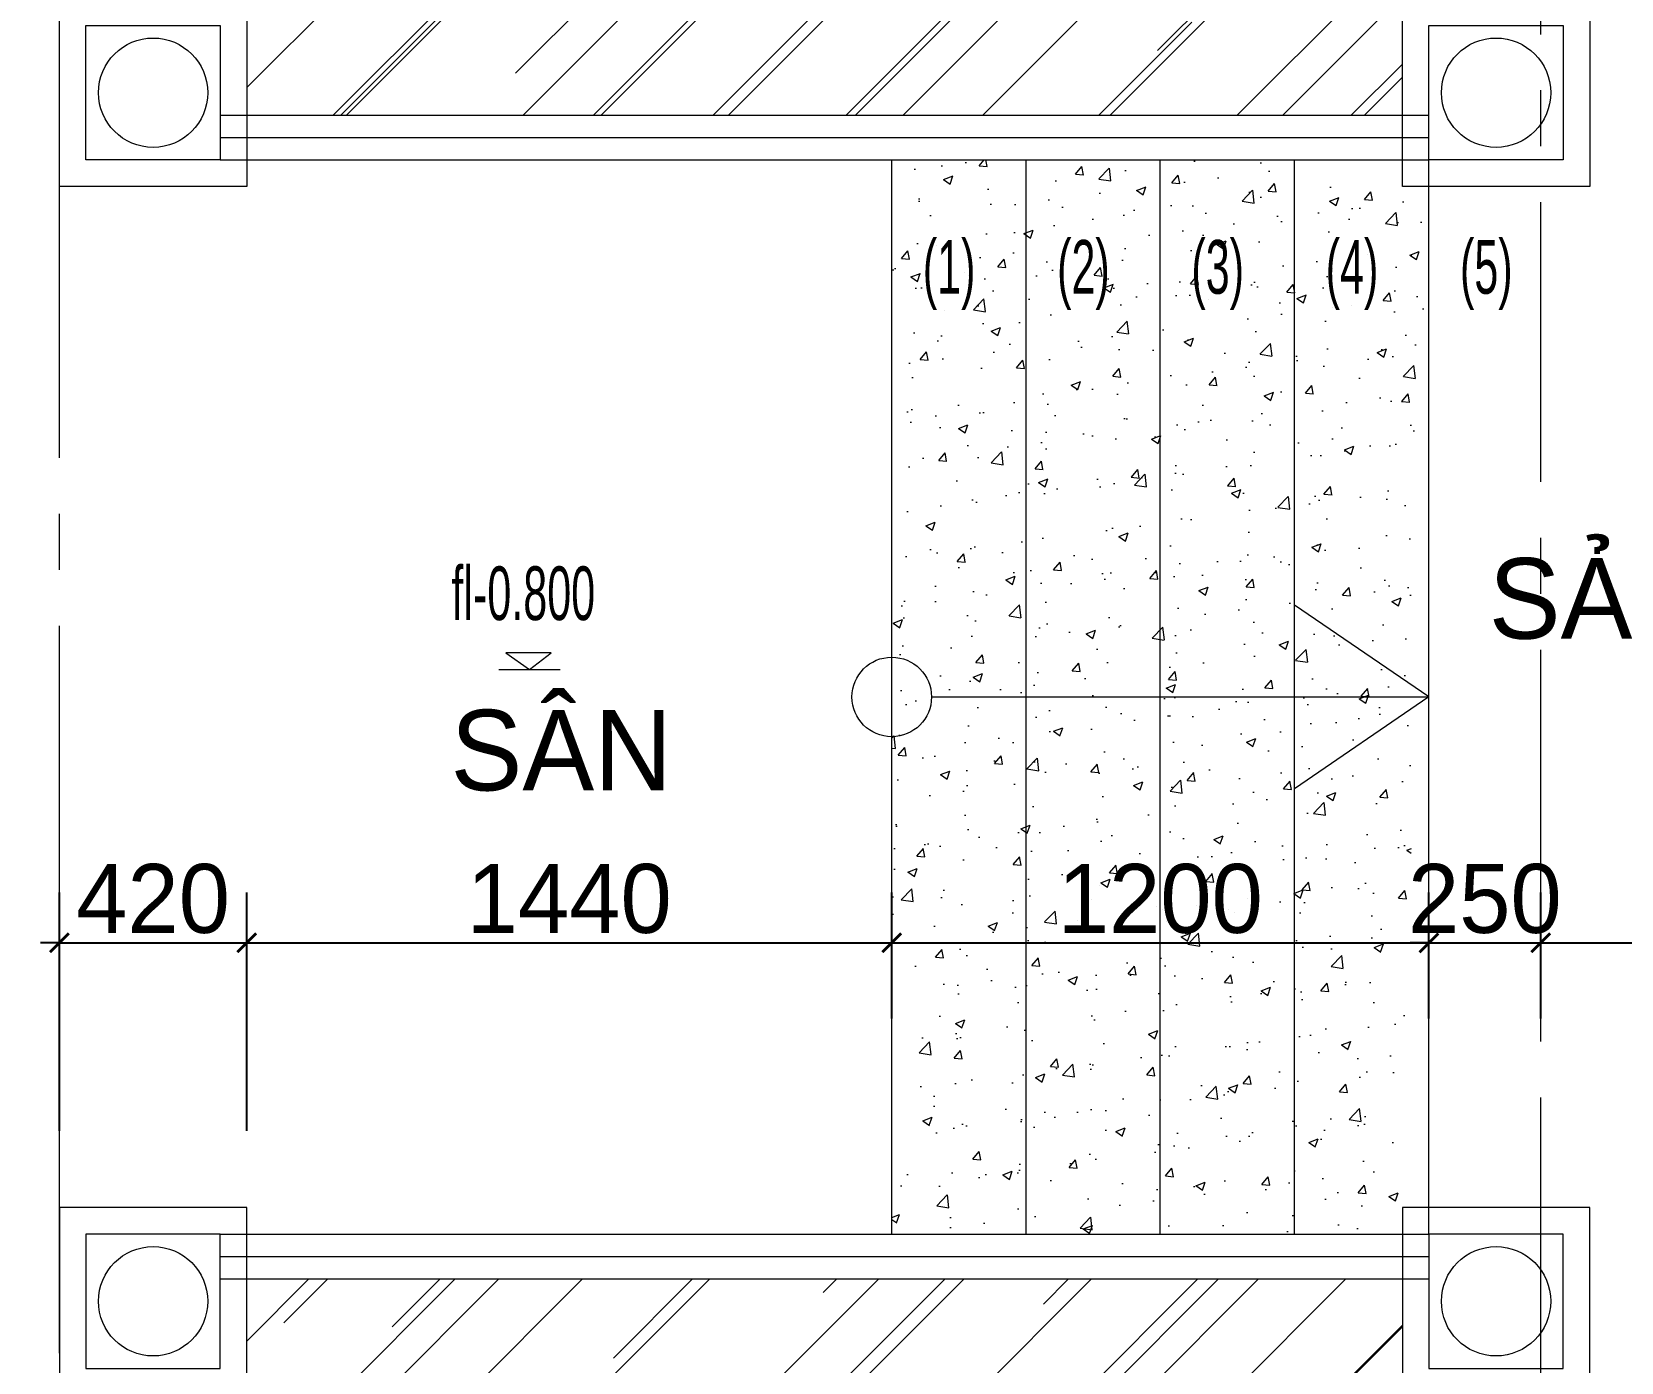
# Model space of a CAD drawing. Header units: millimetres. Extents: x 1832547 to 2001569, y -558009 to -417808.
# Drawn here: x 1883207 to 1886758, y -498331 to -495359 of the extents above; entities that cross this region are included whole.
import ezdxf
from ezdxf.enums import TextEntityAlignment as Align

# ---------------------------------------------------------------- set-up
doc = ezdxf.new("R2010")
doc.units = ezdxf.units.MM
doc.header["$MEASUREMENT"] = 0
doc.linetypes.add('CENTER', pattern=[2, 1.25, -0.25, 0.25, -0.25])
doc.layers.get('0').update_dxf_attribs({"linetype": 'CONTINUOUS'})
doc.layers.get('DEFPOINTS').update_dxf_attribs({"linetype": 'CONTINUOUS'})
for name, color, linetype, lineweight in [('CA. TUONG', 30, 'CONTINUOUS', 30), ('CA.dim 08', 8, 'CONTINUOUS', 13), ('CA.TEXT', 7, 'CONTINUOUS', 15), ('CA.thay 145', 145, 'CONTINUOUS', 18), ('CA.tim 67', 67, 'CENTER', 9), ('CA.vat lieu 08', 8, 'CONTINUOUS', 5), ('NP-THÉP', 5, 'CONTINUOUS', 15)]:
    doc.layers.add(name, color=color, linetype=linetype, lineweight=lineweight)
doc.styles.add('chu ghi chu', font='nghia5.shx', dxfattribs={"height": 200})
doc.styles.get("Standard").update_dxf_attribs({"font": 'roman.shx'})
doc.styles.add('ZENI2', font='Vhavanb.ttf')
doc.dimstyles.new('CA 70', dxfattribs={"dimscale": 0.7, "dimtxt": 220, "dimasz": 60, "dimexe": 160, "dimexo": 0, "dimgap": 30, "dimtad": 1, "dimdec": 0, "dimrnd": 5, "dimzin": 0, "dimdsep": 46, "dimtxsty": 'Standard', "dimblk": 'ARCHTICK', "dimcen": 0.09, "dimdle": 160, "dimclrd": 256, "dimclre": 256, "dimclrt": 255, "dimadec": 0, "dimazin": 0, "dimtfac": 1, "dimtdec": 0, "dimtix": 1, "dimtmove": 2, "dimatfit": 3, "dimldrblk": 'DOT', "dimfxl": 600, "dimfxlon": 1, "dimtolj": 1, "dimtzin": 0, "dimarcsym": 0})
doc.dimstyles.new('CA 80', dxfattribs={"dimscale": 0.8, "dimtxt": 220, "dimasz": 60, "dimexe": 160, "dimexo": 0, "dimgap": 30, "dimtad": 1, "dimdec": 0, "dimrnd": 5, "dimzin": 0, "dimdsep": 46, "dimtxsty": 'Standard', "dimblk": 'ARCHTICK', "dimcen": 0.09, "dimdle": 160, "dimclrd": 256, "dimclre": 256, "dimclrt": 255, "dimadec": 0, "dimazin": 0, "dimtfac": 1, "dimtdec": 0, "dimtix": 1, "dimtmove": 2, "dimatfit": 3, "dimldrblk": 'DOT', "dimfxl": 600, "dimfxlon": 1, "dimtolj": 1, "dimtzin": 0, "dimarcsym": 0})

# ---------------------------------------------------------------- blocks, each defined once
blk = doc.blocks.new('A$C6dc074dd')
at = {"layer": 'CA.TEXT'}
for points in [[(116.9, 37.3), (15.3, 37.3), (68.5, 0), (116.9, 37.3)], [(0, 0), (136.9, 0)]]:
    blk.add_lwpolyline(points, dxfattribs=at)
blk = doc.blocks.new('_ArchTick')
at = {"color": 1, "linetype": 'ByBlock', "const_width": 0.15}
blk.add_lwpolyline([(-0.5, -0.5), (0.5, 0.5)], dxfattribs=at)
blk = doc.blocks.new('*D807')
at = {"layer": 'CA.dim 08', "lineweight": -2, "transparency": 16777216}
for p, q in [((1882202.6, -473932.7), (1882202.6, -471276.7)), ((1882682.6, -471404.7), (1882074.6, -471404.7)), ((1882640.4, -473804.7), (1882074.6, -473804.7))]:
    blk.add_line(p, q, dxfattribs=at)
at = {"layer": 'DEFPOINTS', "color": 0, "transparency": 16777216}
for p in [(1882202.6, -471404.7), (1884017.5, -471404.7), (1882640.4, -473804.7)]:
    blk.add_point(p, dxfattribs=at)
at = {"layer": 'CA.dim 08', "lineweight": -2, "transparency": 16777216, "xscale": 48, "yscale": 48, "zscale": 48}
for p, rotation in [((1882202.6, -471404.7), 90), ((1882202.6, -473804.7), 270)]:
    blk.add_blockref('_ArchTick', p, dxfattribs=dict(at, rotation=rotation))
at = {"layer": 'CA.dim 08', "color": 255, "transparency": 16777216, "insert": (1882090.6, -472604.7), "char_height": 176, "attachment_point": 5, "rotation": 90}
blk.add_mtext('\\A1;2400', dxfattribs=at)
blk = doc.blocks.new('_DOT')
at = {"color": 1, "linetype": 'ByBlock'}
blk.add_line((-0.5, 0), (-1, 0), dxfattribs=at)
at = {"color": 1, "linetype": 'ByBlock', "const_width": 0.5}
blk.add_lwpolyline([(-0.25, 0, 1), (0.25, 0, 1)], format="xyb", close=True, dxfattribs=at)
blk = doc.blocks.new('*D808')
at = {"layer": 'CA.dim 08', "lineweight": -2, "transparency": 16777216}
for p, q in [((1882202.6, -471532.7), (1882202.6, -469651.5)), ((1882682.6, -469779.5), (1882074.6, -469779.5)), ((1882682.6, -471404.7), (1882074.6, -471404.7))]:
    blk.add_line(p, q, dxfattribs=at)
at = {"layer": 'DEFPOINTS', "color": 0, "transparency": 16777216}
for p in [(1882202.6, -469779.5), (1883328, -469779.5), (1884017.5, -471404.7)]:
    blk.add_point(p, dxfattribs=at)
at = {"layer": 'CA.dim 08', "lineweight": -2, "transparency": 16777216, "xscale": 48, "yscale": 48, "zscale": 48}
for p, rotation in [((1882202.6, -469779.5), 90), ((1882202.6, -471404.7), 270)]:
    blk.add_blockref('_ArchTick', p, dxfattribs=dict(at, rotation=rotation))
at = {"layer": 'CA.dim 08', "color": 255, "transparency": 16777216, "insert": (1882090.6, -470592.1), "char_height": 176, "attachment_point": 5, "rotation": 90}
blk.add_mtext('\\A1;1625', dxfattribs=at)
blk = doc.blocks.new('*D299')
at = {"layer": 'CA.dim 08', "lineweight": -2, "transparency": 16777216}
for p, q in [((1883268.7, -497814.4), (1883268.7, -497282.4)), ((1883687.3, -497814.4), (1883687.3, -497282.4)), ((1883268.7, -497394.4), (1883226.7, -497394.4)), ((1883268.7, -497394.4), (1883687.3, -497394.4)), ((1883687.3, -497394.4), (1883729.3, -497394.4))]:
    blk.add_line(p, q, dxfattribs=at)
at = {"layer": 'DEFPOINTS', "color": 0, "transparency": 16777216}
for p in [(1883687.3, -497394.4), (1883268.7, -498095.4), (1883687.3, -498095.4)]:
    blk.add_point(p, dxfattribs=at)
at = {"layer": 'CA.dim 08', "lineweight": -2, "transparency": 16777216, "xscale": 42, "yscale": 42, "zscale": 42}
blk.add_blockref('_ArchTick', (1883268.7, -497394.4), dxfattribs=at)
at = {"layer": 'CA.dim 08', "lineweight": -2, "transparency": 16777216, "xscale": 42, "yscale": 42, "zscale": 42, "rotation": 180}
blk.add_blockref('_ArchTick', (1883687.3, -497394.4), dxfattribs=at)
at = {"layer": 'CA.dim 08', "color": 255, "transparency": 16777216, "insert": (1883478, -497296.4), "char_height": 154, "attachment_point": 5}
blk.add_mtext('\\A1;420', dxfattribs=at)
blk = doc.blocks.new('*D300')
at = {"layer": 'CA.dim 08', "lineweight": -2, "transparency": 16777216}
for p, q in [((1883687.3, -497814.4), (1883687.3, -497282.4)), ((1885128, -497563.6), (1885128, -497282.4)), ((1883575.3, -497394.4), (1885240, -497394.4))]:
    blk.add_line(p, q, dxfattribs=at)
at = {"layer": 'DEFPOINTS', "color": 0, "transparency": 16777216}
for p in [(1885128, -497394.4), (1885128, -497563.6), (1883687.3, -498095.4)]:
    blk.add_point(p, dxfattribs=at)
at = {"layer": 'CA.dim 08', "lineweight": -2, "transparency": 16777216, "xscale": 42, "yscale": 42, "zscale": 42, "rotation": 180}
blk.add_blockref('_ArchTick', (1883687.3, -497394.4), dxfattribs=at)
at = {"layer": 'CA.dim 08', "lineweight": -2, "transparency": 16777216, "xscale": 42, "yscale": 42, "zscale": 42}
blk.add_blockref('_ArchTick', (1885128, -497394.4), dxfattribs=at)
at = {"layer": 'CA.dim 08', "color": 255, "transparency": 16777216, "insert": (1884407.6, -497296.4), "char_height": 154, "attachment_point": 5}
blk.add_mtext('\\A1;1440', dxfattribs=at)
blk = doc.blocks.new('*D301')
at = {"layer": 'CA.dim 08', "lineweight": -2, "transparency": 16777216}
for p, q in [((1885128, -497563.6), (1885128, -497282.4)), ((1886328, -497563.6), (1886328, -497282.4)), ((1885016, -497394.4), (1886440, -497394.4))]:
    blk.add_line(p, q, dxfattribs=at)
at = {"layer": 'DEFPOINTS', "color": 0, "transparency": 16777216}
for p in [(1886328, -497394.4), (1885128, -497563.6), (1886328, -497563.6)]:
    blk.add_point(p, dxfattribs=at)
at = {"layer": 'CA.dim 08', "lineweight": -2, "transparency": 16777216, "xscale": 42, "yscale": 42, "zscale": 42, "rotation": 180}
blk.add_blockref('_ArchTick', (1885128, -497394.4), dxfattribs=at)
at = {"layer": 'CA.dim 08', "lineweight": -2, "transparency": 16777216, "xscale": 42, "yscale": 42, "zscale": 42}
blk.add_blockref('_ArchTick', (1886328, -497394.4), dxfattribs=at)
at = {"layer": 'CA.dim 08', "color": 255, "transparency": 16777216, "insert": (1885728, -497296.4), "char_height": 154, "attachment_point": 5}
blk.add_mtext('\\A1;1200', dxfattribs=at)
blk = doc.blocks.new('*D302')
at = {"layer": 'CA.dim 08', "lineweight": -2, "transparency": 16777216}
for p, q in [((1886328, -497563.6), (1886328, -497282.4)), ((1886578, -497563.6), (1886578, -497282.4)), ((1886328, -497394.4), (1886286, -497394.4)), ((1886328, -497394.4), (1886578, -497394.4)), ((1886578, -497394.4), (1886620, -497394.4))]:
    blk.add_line(p, q, dxfattribs=at)
at = {"layer": 'DEFPOINTS', "color": 0, "transparency": 16777216}
for p in [(1886578, -497394.4), (1886328, -497563.6), (1886578, -497563.6)]:
    blk.add_point(p, dxfattribs=at)
at = {"layer": 'CA.dim 08', "lineweight": -2, "transparency": 16777216, "xscale": 42, "yscale": 42, "zscale": 42}
blk.add_blockref('_ArchTick', (1886328, -497394.4), dxfattribs=at)
at = {"layer": 'CA.dim 08', "lineweight": -2, "transparency": 16777216, "xscale": 42, "yscale": 42, "zscale": 42, "rotation": 180}
blk.add_blockref('_ArchTick', (1886578, -497394.4), dxfattribs=at)
at = {"layer": 'CA.dim 08', "color": 255, "transparency": 16777216, "insert": (1886453, -497296.4), "char_height": 154, "attachment_point": 5}
blk.add_mtext('\\A1;250', dxfattribs=at)
blk = doc.blocks.new('*D303')
at = {"layer": 'CA.dim 08', "lineweight": -2, "transparency": 16777216}
for p, q in [((1886578, -497563.6), (1886578, -497282.4)), ((1888578, -497746.9), (1888578, -497282.4)), ((1886466, -497394.4), (1888690, -497394.4))]:
    blk.add_line(p, q, dxfattribs=at)
at = {"layer": 'DEFPOINTS', "color": 0, "transparency": 16777216}
for p in [(1888578, -497394.4), (1886578, -497563.6), (1888578, -497746.9)]:
    blk.add_point(p, dxfattribs=at)
at = {"layer": 'CA.dim 08', "lineweight": -2, "transparency": 16777216, "xscale": 42, "yscale": 42, "zscale": 42, "rotation": 180}
blk.add_blockref('_ArchTick', (1886578, -497394.4), dxfattribs=at)
at = {"layer": 'CA.dim 08', "lineweight": -2, "transparency": 16777216, "xscale": 42, "yscale": 42, "zscale": 42}
blk.add_blockref('_ArchTick', (1888578, -497394.4), dxfattribs=at)
at = {"layer": 'CA.dim 08', "color": 255, "transparency": 16777216, "insert": (1887578, -497296.4), "char_height": 154, "attachment_point": 5}
blk.add_mtext('\\A1;2000', dxfattribs=at)
blk = doc.blocks.new('ƯT5T45')
at = {"layer": 'CA.vat lieu 08', "ltscale": 1000}
h = blk.add_hatch(dxfattribs=at)
h.set_pattern_fill('AR-RROOF', color=256, scale=300, angle=45)
h.set_pattern_definition([(45, (1886102.96, -472109.68), (254.558, 678.823), [4500, -600, 1500, -300]), (45, (1886279.03, -471721.5), (-494.268, 70.004), [900, -99, 1800, -225]), (45, (1886028.71, -471823.3), (960.958, 1245.215), [2400, -420, 1200, -300])])
h.paths.add_polyline_path([(1886268.7, -474165), (1886268.7, -473904.7), (1883687.3, -473904.7), (1883687.3, -474164), (1883628, -474164), (1883628, -475254.7), (1886328, -475254.7), (1886328, -474534.7), (1886328, -474165)])
h.paths.add_polyline_path([(1886888.4, -469543.8), (1883628, -469759.7), (1883628, -471045.4), (1883687.3, -471045.4), (1883687.3, -471304.7), (1886268.7, -471304.7), (1886268.7, -471044.4), (1886328, -471044.4), (1886328, -470674.7), (1886328, -469954.7), (1888578, -469954.7), (1888578, -469276.5)])
at = {"layer": 'CA.vat lieu 08'}
h = blk.add_hatch(dxfattribs=at)
h.set_pattern_fill('AR-CONC', color=256, scale=30, double=1)
h.set_pattern_definition([(50, (1885727.96, -472604.68), (215.178, -18.826), [22.5, -247.5]), (355, (1885727.96, -472604.68), (-41.625, 225.658), [18, -198]), (100.451, (1885745.89, -472606.25), (173.553, 206.832), [19.122, -210.343]), (46.184, (1885727.96, -472544.68), (320.17, -49.656), [33.75, -371.25]), (96.636, (1885754.64, -472548.82), (280.4, 292.236), [28.683, -315.514]), (351.184, (1885727.96, -472544.7), (280.4, 292.236), [27, -297]), (21, (1885757.96, -472559.68), (179.072, -120.786), [22.5, -247.5]), (326, (1885757.96, -472559.68), (72.995, 217.545), [18, -198]), (71.451, (1885772.88, -472569.75), (252.067, 96.76), [19.122, -210.343]), (37.5, (1885727.96, -472604.684), (3.648, 99.868), [0, -195.6, 0, -201, 0, -198.75]), (7.5, (1885727.96, -472604.68), (78.921, 118.3235), [0, -114.6, 0, -191.1, 0, -75.75]), (327.5, (1885661.06, -472604.684), (160.1467, -6.7665), [0, -75, 0, -234, 0, -310.5]), (317.5, (1885631.06, -472604.68), (174.956, 30.031), [0, -97.5, 0, -155.4, 0, -220.5])])
h.paths.add_polyline_path([(1886028, -473804.7), (1886268.7, -473804.7), (1886268.7, -473745.4), (1886326.5, -471464), (1886268.7, -471464), (1886028, -471458.6)])
h.paths.add_polyline_path([(1885728, -473804.7), (1886028, -473804.7), (1886028, -471404.7), (1885728, -471404.7)])
h.paths.add_polyline_path([(1885728, -471404.7), (1885428, -471404.7), (1885428, -473804.7), (1885728, -473804.7)])
h.paths.add_polyline_path([(1885128, -473804.7), (1885428, -473804.7), (1885428, -471404.7), (1885128, -471404.7)])
at = {"layer": 'CA.thay 145'}
for p, q in [((1885128, -473804.7), (1885128, -471404.7)), ((1885428, -473804.7), (1885428, -471404.7)), ((1885728, -473804.7), (1885728, -471404.7)), ((1886028, -473804.7), (1886028, -471404.7)), ((1886328, -473804.7), (1886328, -471404.7))]:
    blk.add_line(p, q, dxfattribs=at)
for points in [[(1883268.7, -471045.4), (1883687.3, -471045.4), (1883687.3, -471464), (1883268.7, -471464)], [(1886268.7, -471044.4), (1886687.3, -471044.4), (1886687.3, -471464), (1886268.7, -471464)], [(1883328, -471104.7), (1883628, -471104.7), (1883628, -471404.7), (1883328, -471404.7)], [(1886328, -471104.7), (1886628, -471104.7), (1886628, -471404.7), (1886328, -471404.7)], [(1883268.7, -474164), (1883687.3, -474164), (1883687.3, -473745.4), (1883268.7, -473745.4)], [(1886268.7, -474165), (1886687.3, -474165), (1886687.3, -473745.4), (1886268.7, -473745.4)], [(1883328, -474104.7), (1883628, -474104.7), (1883628, -473804.7), (1883328, -473804.7)], [(1886328, -474104.7), (1886628, -474104.7), (1886628, -473804.7), (1886328, -473804.7)]]:
    blk.add_lwpolyline(points, close=True, dxfattribs=at)
for centre in [(1883478, -471254.7), (1886478, -471254.7), (1883478, -473954.7), (1886478, -473954.7)]:
    blk.add_circle(centre, 122.1, dxfattribs=at)
at = {"layer": 'CA.tim 67', "ltscale": 500}
for p, q in [((1883268.7, -483070.4), (1883268.7, -462864)), ((1886578, -483124.4), (1886578, -462917.9))]:
    blk.add_line(p, q, dxfattribs=at)
at = {"layer": 'CA.vat lieu 08'}
for points in [[(1883628, -471304.7), (1886328, -471304.7)], [(1883628, -473904.7), (1886328, -473904.7)]]:
    blk.add_lwpolyline(points, dxfattribs=at)
at = {"layer": 'CA.vat lieu 08', "ltscale": 1000}
for points in [[(1885216.9, -472604.7), (1886328, -472604.7), (1886028, -472399.5)], [(1885216.9, -472604.7), (1886328, -472604.7), (1886028, -472809.9)]]:
    blk.add_lwpolyline(points, dxfattribs=at)
blk.add_circle((1885128, -472604.7), 88.9, dxfattribs=at)
at = {"layer": 'NP-THÉP'}
for points in [[(1883628, -471354.7), (1886328, -471354.7), (1886328, -471354.7)], [(1883628, -471404.7), (1886328, -471404.7)], [(1883628, -473804.7), (1886328, -473804.7)], [(1883628, -473854.7), (1886328, -473854.7)]]:
    blk.add_lwpolyline(points, dxfattribs=at)
at = {"layer": 'CA.dim 08'}
for base, p1, p2, picture, middle in [((1882202.6, -469779.5), (1884017.5, -471404.7), (1883328, -469779.5), '*D808', (1882090.6, -470592.1)), ((1882202.6, -471404.7), (1882640.4, -473804.7), (1884017.5, -471404.7), '*D807', (1882090.6, -472604.7))]:
    dim = blk.add_linear_dim(base=base, p1=p1, p2=p2, angle=90, dimstyle='CA 80', dxfattribs=at)
    dim.commit()
    dim.dimension.update_dxf_attribs({"geometry": picture, "text_midpoint": middle})

msp = doc.modelspace()

# ---------------------------------------------------------------- block references
at = {"layer": 'CA. TUONG'}
msp.add_blockref('ƯT5T45', (0, -24240.6), dxfattribs=at)
at = {"layer": 'CA.TEXT'}
msp.add_blockref('A$C6dc074dd', (1884250.3, -496783.7), dxfattribs=at)

# ---------------------------------------------------------------- texts
at = {"layer": 'CA.TEXT', "style": 'chu ghi chu', "width": 0.6}
for s, p in [('(1)', (1885197.4, -495944.4)), ('(2)', (1885497.4, -495944.4)), ('(3)', (1885797.4, -495944.4)), ('(4)', (1886097.4, -495944.4)), ('(5)', (1886397.4, -495944.4)), ('fl-0.800', (1884144.4, -496673.5))]:
    msp.add_text(s, height=120, dxfattribs=at).set_placement(p)
at = {"layer": 'CA.TEXT', "style": 'ZENI2'}
for s, p in [('s¶nh chÝnh', (1887210.5, -496715)), ('s©n ', (1884423.2, -497054))]:
    msp.add_text(s, height=180, dxfattribs=at).set_placement(p, align=Align.CENTER)

# ---------------------------------------------------------------- dimensions: what is measured, and where the dimension line sits
at = {"layer": 'CA.dim 08'}
for base, p1, p2, picture, middle in [((1883687.3, -497394.4), (1883268.7, -498095.4), (1883687.3, -498095.4), '*D299', (1883478, -497296.4)), ((1885128, -497394.4), (1883687.3, -498095.4), (1885128, -497563.6), '*D300', (1884407.6, -497296.4)), ((1886328, -497394.4), (1885128, -497563.6), (1886328, -497563.6), '*D301', (1885728, -497296.4)), ((1886578, -497394.4), (1886328, -497563.6), (1886578, -497563.6), '*D302', (1886453, -497296.4)), ((1888578, -497394.4), (1886578, -497563.6), (1888578, -497746.9), '*D303', (1887578, -497296.4))]:
    dim = msp.add_linear_dim(base=base, p1=p1, p2=p2, dimstyle='CA 70', dxfattribs=at)
    dim.commit()
    dim.dimension.update_dxf_attribs({"geometry": picture, "text_midpoint": middle})

doc.saveas('drawing.dxf')
